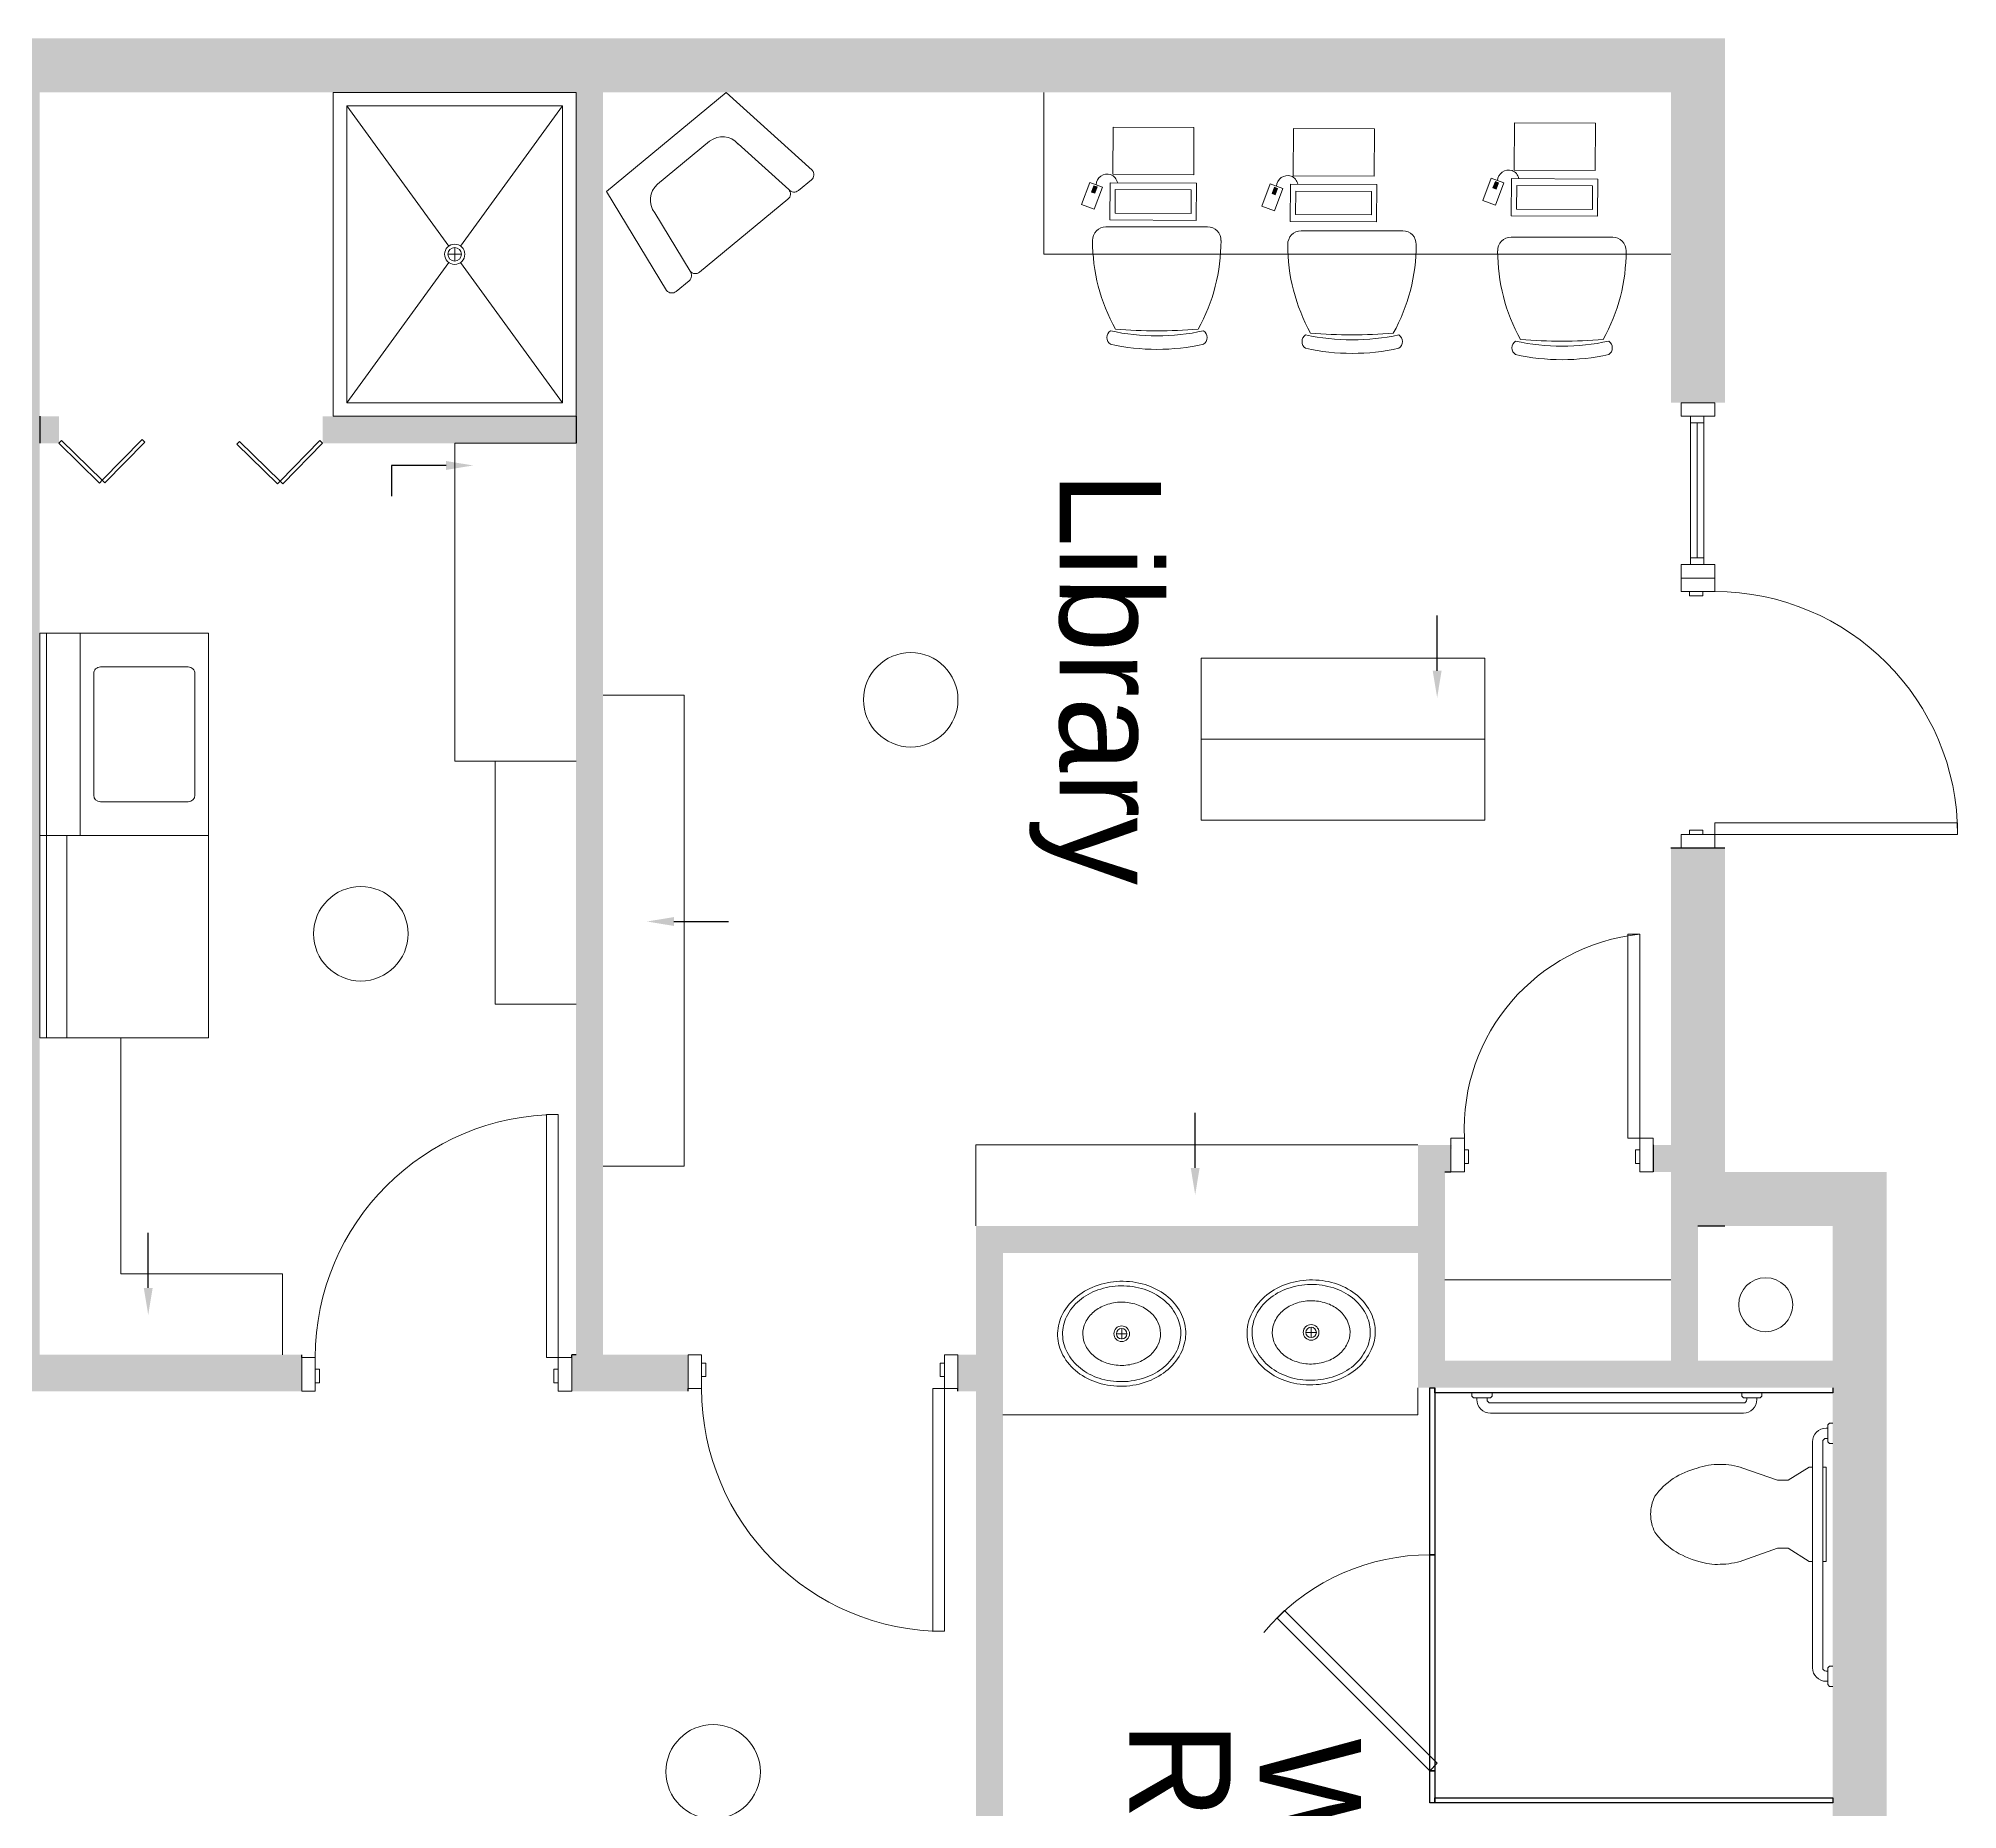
# Model space of a CAD drawing. Header units: inches. Extents: x 537 to 4774, y -1781 to 1418.
# Drawn here: x 3422 to 4133, y 761 to 1418 of the extents above; entities that cross this region are included whole.
import ezdxf
from ezdxf import colors
from ezdxf.entities.mleader import LeaderData, LeaderLine
from ezdxf.math import Vec2, Vec3

# ---------------------------------------------------------------- set-up
doc = ezdxf.new("R2010")
doc.units = ezdxf.units.IN
doc.header["$MEASUREMENT"] = 0
doc.layers.add('01-Text 1 150 int', color=250, linetype='Continuous')
doc.layers.add('DOOR WINDOW 1 150', color=7, linetype='Continuous', lineweight=13, true_color=0x666666)
doc.layers.add('FURNITURE K 1 150', color=7, linetype='Continuous', lineweight=13, true_color=0x93979a)
doc.layers.add('WALL 1 150', color=7, linetype='Continuous', lineweight=25)
doc.styles.add('ATTR', font='romans.shx', dxfattribs={"width": 0.8, "height": 1.44008})
doc.styles.add('SS Projects_150_notes_interior', font='bahnschrift.ttf', dxfattribs={"height": 0.375})
doc.styles.get("Standard").update_dxf_attribs({"font": 'arial.ttf'})

# ---------------------------------------------------------------- blocks, each defined once
blk = doc.blocks.new('SMALL_OVAL_SINK_PV')
for p, q in [((-0.78, 0), (0.78, 0)), ((0, 0.78), (0, -0.78))]:
    blk.add_line(p, q)
at = {"linetype": 'Continuous'}
for points in [[(-9.5, 0.31, 0.117634), (-8.9, -2.61, 0.104469), (-6.89, -5.28, 0.090016), (-3.95, -7.04, 0.08192), (-0.25, -7.77, 0.08192), (3.48, -7.28, 0.090016), (6.54, -5.71, 0.104469), (8.71, -3.18, 0.117634), (9.5, -0.31, 0.117634), (8.9, 2.61, 0.104469), (6.89, 5.28, 0.090016), (3.95, 7.04, 0.08192), (0.25, 7.77, 0.08192), (-3.48, 7.28, 0.090016), (-6.54, 5.71, 0.104469), (-8.71, 3.18, 0.117634)], [(-8.76, 0.12, 0.118622), (-8.16, -2.53, 0.104678), (-6.27, -4.94, 0.089562), (-3.52, -6.49, 0.081185), (-0.1, -7.1, 0.081185), (3.34, -6.59, 0.089562), (6.12, -5.11, 0.104678), (8.09, -2.75, 0.118622), (8.76, -0.12, 0.118622), (8.16, 2.53, 0.104678), (6.27, 4.94, 0.089562), (3.52, 6.49, 0.081185), (0.1, 7.1, 0.081185), (-3.34, 6.59, 0.089562), (-6.12, 5.11, 0.104678), (-8.09, 2.75, 0.118622)], [(-5.76, 0.06, 0.118283), (-5.36, -1.68, 0.104607), (-4.11, -3.27, 0.089718), (-2.3, -4.29, 0.081436), (-0.05, -4.69, 0.081436), (2.21, -4.34, 0.089718), (4.04, -3.36, 0.104607), (5.32, -1.8, 0.118283), (5.76, -0.06, 0.118283), (5.36, 1.68, 0.104607), (4.11, 3.27, 0.089718), (2.3, 4.29, 0.081436), (0.05, 4.69, 0.081436), (-2.21, 4.34, 0.089718), (-4.04, 3.36, 0.104607), (-5.32, 1.8, 0.118283)]]:
    blk.add_lwpolyline(points, format="xyb", close=True, dxfattribs=at)
for radius in [1.16, 0.776]:
    blk.add_circle((0, 0), radius)
at = {"style": 'ATTR', "width": 0.8, "flags": 9}
blk.add_attdef('ESTCODE', (0, 0), '', height=0.000038, dxfattribs=at)
blk = doc.blocks.new('CLOTHES_DRYER_PV')
for p, q in [((30, -1), (0, -1)), ((0, -4), (30, -4))]:
    blk.add_line(p, q)
blk.add_lwpolyline([(0, -25), (0, 0), (30, 0), (30, -25)], close=True)
at = {"style": 'ATTR', "width": 0.8, "flags": 9}
blk.add_attdef('ESTCODE', (0, 0), '', height=0.006, dxfattribs=at)
blk = doc.blocks.new('CLOTHES_WASHER_PV')
for p, q in [((30, 0), (0, 0)), ((0, -5), (30, -5))]:
    blk.add_line(p, q)
blk.add_lwpolyline([(0, -24), (0, 1), (30, 1), (30, -24)], close=True)
for points in [[(5, -21), (5, -8)], [(6, -7), (24, -7)], [(25, -8), (25, -21)], [(24, -22), (6, -22)]]:
    blk.add_lwpolyline(points)
for centre, start, end in [((6, -8), 90, 180), ((24, -8), 0, 90), ((6, -21), 180, 270), ((24, -21), 270, 0)]:
    blk.add_arc(centre, 1, start, end)
at = {"style": 'ATTR', "width": 0.8, "flags": 9}
blk.add_attdef('ESTCODE', (0, 0), '', height=0.0000006, dxfattribs=at)
blk = doc.blocks.new('PRODUCTION_CHAIR')
blk.add_line((-7.54, -7.68), (7.54, -7.68))
for centre, radius, start, end in [((-6.19, 8.73), 1.21, 124.2916, 235.7084), ((0.03, -21.69), 32.17, 77.6021, 102.3979), ((6.26, 8.73), 1.21, 304.2902, 55.7098), ((17.36, -5.59), 26.88, 150.9069, 180.1216), ((0.03, -23.69), 32.17, 77.6021, 102.3979), ((0.03, -68.1), 75.83, 85.394, 94.6547), ((-17.36, -5.59), 26.88, 359.8781, 29.106), ((-7.56, -5.72), 1.95, 177.8136, 270.748), ((7.56, -5.72), 1.95, 269.252, 2.1868)]:
    blk.add_arc(centre, radius, start, end)
at = {"style": 'ATTR', "width": 0.8, "flags": 9}
blk.add_attdef('ESTCODE', (0, 0), '', height=0.00414, dxfattribs=at)
blk = doc.blocks.new('MACINTOSH_PLAN_VIEW')
for points in [[(0, -7), (0, 0), (12, 0), (12, -7)], [(-0.39968, -13.76897), (-0.39968, -8.26775), (12.39968, -8.26775), (12.39968, -13.76897)], [(14.72808, -12.20428), (13.53101, -8.91535), (15.41039, -8.23131), (16.60746, -11.52024)], [(0.375, -12.76836), (0.375, -9.26836), (11.625, -9.26836), (11.625, -12.76836)], [(14.6633, -9.83345), (14.32128, -8.89376), (14.79113, -8.72275), (15.13315, -9.66244)]]:
    blk.add_lwpolyline(points, close=True)
for centre, radius, start, end in [((12.85605, -8.51645), 1.55604, 110.0578, 170.803), ((12.79623, -8.66333), 1.67689, 3.076713, 106.414)]:
    blk.add_arc(centre, radius, start, end)
for points in [[(14.6633, -9.83345), (14.79113, -8.72275), (14.32128, -8.89376)], [(14.6633, -9.83345), (15.13315, -9.66244), (14.79113, -8.72275)]]:
    blk.add_solid(points)
at = {"style": 'ATTR', "width": 0.8, "flags": 9}
blk.add_attdef('ESTCODE', (0, 0), '', height=0.0034, dxfattribs=at)
blk = doc.blocks.new('36X48_SINGLE_SHOWER_STALL_')
for p, q in [((2, -2), (22.7973, -17.1253)), ((25.202, -17.1259), (46, -2)), ((24, -19), (24, -17)), ((2, -34), (22.8012, -18.8719)), ((23, -18), (25, -18)), ((25.2243, -18.8904), (46, -34))]:
    blk.add_line(p, q)
for points in [[(0, -36), (0, 0), (48, 0), (48, -36)], [(2, -34), (2, -2), (46, -2), (46, -34)]]:
    blk.add_lwpolyline(points, close=True)
for radius in [1.5, 1]:
    blk.add_circle((24, -18), radius)
at = {"style": 'ATTR', "width": 0.8, "flags": 9}
blk.add_attdef('ESTCODE', (0, 0), '', height=0.00000096, dxfattribs=at)
blk = doc.blocks.new('CONFERENCE_CHAIR')
for p, q in [((-11.5, 0), (-14, -17)), ((-11.5, 0), (11.5, 0)), ((11.5, 0), (14, -17)), ((-5, -4), (5, -4)), ((-9.5, -17), (-8.02878, -6.99577)), ((9.5, -17), (8.0288, -6.99577)), ((-13, -18), (-10.5, -18)), ((-8.5, -18), (8.5, -18)), ((13, -18), (10.5, -18))]:
    blk.add_line(p, q)
for centre, radius, start, end in [((-5, -7), 3, 90, 180), ((5, -7), 3, 0, 90), ((-13, -17), 1, 180, 270), ((-10.5, -17), 1, 270, 0), ((-8.5, -17), 1, 180, 270), ((8.5, -17), 1, 270, 0), ((10.5, -17), 1, 180, 270), ((13, -17), 1, 270, 0)]:
    blk.add_arc(centre, radius, start, end)
at = {"style": 'ATTR', "width": 0.8, "flags": 9}
blk.add_attdef('ESTCODE', (0, 0), '', height=0.0056, dxfattribs=at)

msp = doc.modelspace()

# ---------------------------------------------------------------- hatches: boundary and pattern name
at = {"layer": 'WALL 1 150'}
h = msp.add_hatch(color=0, dxfattribs=at)
h.paths.add_polyline_path([(3717.73, -312.3), (3717.73, -302.3), (3996.6, -302.3), (3996.6, -312.3)])
h.paths.add_polyline_path([(4026.6, -302.3), (4026.6, -312.3), (3996.6, -312.3), (3996.6, -302.3)])
h.paths.add_polyline_path([(3630.94, 929.96), (3662.44, 929.96), (3662.44, 917.46), (3662.44, 916.43), (3619.29, 916.43), (3619.29, 928.93), (3619.29, 929.96), (3620.94, 929.96), (3620.94, 1397.7), (3630.94, 1397.7)])
h.paths.add_polyline_path([(3374.67, 916.43), (3370.66, 913.47), (3364.19, 922.21), (3374.67, 929.96), (3514.1, 929.96), (3514.1, 916.43)])
h.paths.add_polyline_path([(3422.17, 929.96), (3412.17, 929.96), (3412.17, 959.96), (3412.17, 1397.7), (3422.17, 1397.7)])
h.paths.add_polyline_path([(3244.1, 820), (3319.56, 738.57), (3319.56, 325.37), (3309.56, 325.37), (3309.56, 379.95), (3309.56, 735.43), (3236.02, 814.03), (3213.9, 797.7), (3209.16, 807.7), (3283.85, 862.66), (3290.22, 854.05)])
h.paths.add_polyline_path([(2986.6, 1397.7), (2986.6, 1057.7), (2970.35, 1057.7), (2966.6, 1057.7), (2966.6, 1417.7), (3262.22, 1417.7), (3262.22, 1397.7)])
h.paths.add_polyline_path([(3514.1, 1417.7), (3514.1, 1397.7), (3316.6, 1397.7), (3316.6, 1417.7)])
h.paths.add_polyline_path([(3316.6, 1355.82), (3262.22, 1355.82), (3262.22, 1397.7), (3272.22, 1397.7), (3272.22, 1365.82), (3306.6, 1365.82), (3306.6, 1397.7), (3316.6, 1397.7)])
h.paths.add_polyline_path([(3272.22, 1397.7), (3262.22, 1397.7), (3262.22, 1417.7), (3272.22, 1417.7)])
h.paths.add_polyline_path([(3306.6, 1417.7), (3306.6, 1397.7), (3272.22, 1397.7), (3272.22, 1417.7)])
h.paths.add_polyline_path([(3306.6, 1417.7), (3316.6, 1417.7), (3316.6, 1397.7), (3306.6, 1397.7)])
h.paths.add_polyline_path([(2966.6, 637.7), (2986.6, 637.7), (2986.6, 370.2), (2966.6, 370.2)])
h.paths.add_polyline_path([(2986.6, 180.2), (2966.6, 180.2), (2966.6, 270.2), (2986.6, 270.2)])
h.paths.add_polyline_path([(2986.6, 27.7), (3262.22, 27.7), (3262.22, 7.7), (2966.6, 7.7), (2966.6, 97.7), (2986.6, 97.7)])
h.paths.add_polyline_path([(3296.6, 7.7), (3272.22, 7.7), (3272.22, 27.7), (3316.6, 27.7), (3316.6, -402.3), (2986.6, -402.3), (2986.6, -442.3), (2986.6, -536.99), (2966.6, -536.99), (2966.6, -462.3), (2966.6, -442.3), (2966.6, -382.3), (3062.97, -382.3), (3062.97, -382.3), (3199.85, -382.3), (3199.85, -382.3), (3296.6, -382.3)])
h.paths.add_polyline_path([(3306.6, 55.98), (3272.22, 55.98), (3272.22, 7.7), (3262.22, 7.7), (3262.22, 65.98), (3316.6, 65.98), (3316.6, 27.7), (3306.6, 27.7)])
h.paths.add_polyline_path([(3439.56, 242.68), (3429.56, 242.68), (3429.56, 634.76), (3439.56, 634.76), (3439.56, 568.69), (3439.5, 538.7), (3439.56, 538.69)])
h.paths.add_polyline_path([(3156.32, -494.13), (3156.32, -422.78), (3137.04, -422.78), (3137.04, -494.13)], flags=25)
h = msp.add_hatch(color=0, dxfattribs=at)
h.paths.add_polyline_path([(4046.6, -184.54), (4046.6, -194.8), (4026.6, -194.8), (4026.6, -184.54)])
h.paths.add_polyline_path([(4046.6, -90.9), (4046.6, -102.04), (4026.6, -102.04), (4026.6, -90.9)])
h.paths.add_polyline_path([(4086.6, 27.54), (4086.6, 67.7), (4106.6, 67.7), (4106.6, 7.54), (4046.6, 7.54), (4046.6, -8.4), (4026.6, -8.4), (4026.6, 27.54), (4036.6, 27.54)])
h.paths.add_polyline_path([(4106.6, 77.7), (4106.6, 67.7), (4036.6, 67.7), (4036.6, 27.54), (4026.6, 27.54), (4026.6, 67.7), (4026.6, 77.7)])
h.paths.add_polyline_path([(4106.6, 157.54), (4106.6, 77.7), (4086.6, 77.7), (4086.6, 157.54)])
h.paths.add_polyline_path([(4106.6, 682.7), (4106.6, 322.54), (4106.6, 232.54), (4086.6, 232.54), (4086.6, 322.54), (4086.6, 682.7)])
h.paths.add_polyline_path([(4106.6, 917.7), (4106.6, 847.7), (4106.6, 758.85), (4086.6, 758.85), (4086.6, 847.7), (4086.6, 917.7)])
h.paths.add_polyline_path([(4106.6, 927.7), (4106.6, 917.7), (4026.6, 917.7), (4026.6, 977.7), (4036.6, 977.7), (4036.6, 927.7)])
h.paths.add_polyline_path([(4106.6, 997.7), (4106.6, 977.7), (4106.6, 927.7), (4086.6, 927.7), (4086.6, 977.7), (4046.6, 977.7), (4036.6, 977.7), (4026.6, 977.7), (4026.6, 1117.7), (4046.6, 1117.7), (4046.6, 997.7)])
h.paths.add_polyline_path([(4046.6, 1417.7), (4046.6, 1282.7), (4026.6, 1282.7), (4026.6, 1417.7)])
h.paths.add_polyline_path([(4026.6, 1417.7), (4026.6, 1397.7), (3514.1, 1397.7), (3514.1, 1417.7)])
h.paths.add_polyline_path([(3829.9, 77.7), (4026.6, 77.7), (4026.6, 67.7), (3728.42, 67.7), (3728.42, 77.7)])
h.paths.add_polyline_path([(3800.49, 282.04), (3800.49, 77.7), (3790.49, 77.7), (3790.49, 272.04), (3766.31, 272.04), (3766.31, 282.04)])
h.paths.add_polyline_path([(3932.85, 977.7), (3932.85, 1007.7), (3945.45, 1007.7, 0.033392), (3945.09, 997.7), (3942.85, 997.7), (3942.85, 927.7), (4026.6, 927.7), (4026.6, 917.7), (3939.1, 917.7), (3937.22, 917.7), (3932.85, 917.7), (3932.85, 967.7), (3779.1, 967.7), (3779.1, 611.58), (3767.84, 611.58), (3767.84, 621.41), (3769.19, 621.41), (3769.11, 916.43), (3762.44, 916.43), (3762.44, 917.46), (3762.44, 929.96), (3769.11, 929.96), (3769.1, 977.7)])
h.paths.add_polyline_path([(3937.22, 449.65), (3937.22, 447.82), (3939.1, 447.82), (4086.6, 447.82), (4086.6, 439.65), (3939.1, 439.65), (3937.22, 439.65), (3676.01, 439.65), (3676.01, 449.65)])
h.paths.add_polyline_path([(3676.01, 490.13), (3676.01, 400.43), (3661.01, 400.43), (3661.01, 282.04), (3666.31, 282.04), (3666.31, 272.04), (3661.01, 272.04), (3661.01, 233.6), (3651.01, 233.6), (3651.01, 310.11), (3651.06, 340.11), (3651.01, 340.11), (3651.01, 410.43), (3666.01, 410.43), (3666.01, 480.13), (3651.01, 480.13), (3651.01, 588.88), (3651.06, 618.88), (3651.01, 618.88), (3651.01, 672.01), (3661.01, 672.01), (3661.01, 621.41), (3667.84, 621.41), (3667.84, 611.58), (3661.01, 611.58), (3661.01, 490.13)])
h.paths.add_polyline_path([(3628.42, 77.7), (3628.42, 65.2), (3628.42, -22.3), (3618.42, -22.3), (3618.42, 67.7), (3514.1, 67.7), (3514.1, 77.7)])
h.paths.add_polyline_path([(3717.73, -122.3), (3717.73, -302.3), (3717.73, -312.3), (3696.6, -312.3), (3696.6, -362.3), (3642.5, -362.3), (3642.5, -312.3), (3514.1, -312.3), (3514.1, -302.3), (3652.5, -302.3), (3652.5, -352.3), (3686.6, -352.3), (3686.6, -302.3), (3710.23, -302.3), (3710.23, -122.3)])
h.paths.add_polyline_path([(3514.1, -302.3), (3514.1, -312.3), (3504.55, -312.3), (3504.55, -362.3), (3426.6, -362.3), (3426.6, -312.3), (3426.6, 77.7), (3514.1, 77.7), (3514.1, 67.7), (3478.58, 67.7), (3449.83, 67.7), (3436.6, 67.7), (3436.6, -352.3), (3494.55, -352.3), (3494.55, -302.3)])
h.paths.add_polyline_path([(4086.6, 917.7), (4086.6, 917.67), (4086.6, 917.67), (4086.6, 917.7)], flags=9)
h.paths.add_polyline_path([(4009.1, 77.7), (4009.12, 77.7), (4009.12, 77.69), (4009.1, 77.69)], flags=9)
h = msp.add_hatch(color=256, dxfattribs=at)
h.paths.add_polyline_path([(3620.94, 1277.7), (3620.94, 1267.7), (3527, 1267.7), (3527, 1277.7)])
h.paths.add_polyline_path([(3429.27, 1277.7), (3429.27, 1267.7), (3422.17, 1267.7), (3422.17, 1277.7)])
for points in [[(4026.6, 1007.7), (4026.6, 997.7), (4020.06, 997.7), (4020.06, 1007.7)], [(3519.29, 929.96), (3519.29, 928.93), (3519.29, 916.43), (3514.1, 916.43), (3514.1, 929.96)]]:
    msp.add_hatch(color=256, dxfattribs=at).paths.add_polyline_path(points)

# ---------------------------------------------------------------- linework, layer by layer
at = {"layer": '01-Text 1 150 int'}
msp.add_line((3552.56, 1259.45), (3552.56, 1248.02), dxfattribs=at)
at = {"layer": 'DOOR WINDOW 1 150'}
for p, q in [((4030.35, 1277.7), (4030.35, 1282.7)), ((4030.35, 1282.7), (4042.85, 1282.7)), ((4042.85, 1282.7), (4042.85, 1277.7)), ((4042.85, 1277.7), (4030.35, 1277.7)), ((4033.83, 1222.7, -50), (4033.83, 1277.7, -50)), ((4033.83, 1277.7, -50), (4038.83, 1277.7, -50)), ((4038.83, 1275.24, -100), (4033.83, 1275.24, -100)), ((4036.33, 1225.2, -50), (4036.33, 1275.24, -100)), ((4038.83, 1277.7, -50), (4038.83, 1222.7, -50)), ((4038.83, 1225.2, -50), (4033.83, 1225.2, -50)), ((4030.35, 1222.7, -50), (4030.35, 1217.7, -50)), ((4042.85, 1222.7, -50), (4030.35, 1222.7, -50)), ((4030.35, 1217.7, -50), (4042.85, 1217.7, -50)), ((4038.83, 1222.7, -50), (4033.83, 1222.7, -50)), ((4042.85, 1217.7, -50), (4042.85, 1222.7, -50)), ((4010.68, 1085.74), (4015.06, 1085.77)), ((4010.68, 1010.2), (4010.68, 1085.74)), ((4015.06, 1085.77), (4015.06, 1010.2)), ((3945.09, 997.7), (3945.09, 1010.2)), ((3945.09, 1010.2), (3950.09, 1010.2)), ((3950.09, 1010.2), (3950.09, 997.7)), ((4015.06, 1010.2), (4010.68, 1010.2)), ((4020.06, 1010.2), (4015.06, 1010.2)), ((4015.06, 1010.2), (4015.06, 997.7)), ((4020.06, 997.7), (4020.06, 1010.2)), ((3951.66, 1005.82), (3950.09, 1005.82)), ((3950.09, 1005.82), (3950.09, 1000.82)), ((3951.66, 1000.82), (3951.66, 1005.82)), ((4013.49, 1000.82), (4013.49, 1005.82)), ((4013.49, 1005.82), (4015.06, 1005.82)), ((4015.06, 1005.82), (4015.06, 1000.82)), ((3950.09, 997.7), (3945.09, 997.7)), ((3950.09, 1000.82), (3951.66, 1000.82)), ((4015.06, 1000.82), (4013.49, 1000.82)), ((4015.06, 997.7), (4020.06, 997.7)), ((3920.85, 854.13), (3916.84, 853.18)), ((3924.9, 854.87), (3920.85, 854.13)), ((3928.99, 855.4), (3924.9, 854.87)), ((3933.1, 855.72), (3928.99, 855.4)), ((3937.22, 855.82), (3933.1, 855.72)), ((3901.44, 847.37), (3897.8, 845.43)), ((3905.17, 849.12), (3901.44, 847.37)), ((3908.99, 850.67), (3905.17, 849.12)), ((3912.88, 852.03), (3908.99, 850.67)), ((3916.84, 853.18), (3912.88, 852.03)), ((3890.85, 841.01), (3887.55, 838.53)), ((3894.26, 843.31), (3890.85, 841.01)), ((3897.8, 845.43), (3894.26, 843.31)), ((3881.36, 833.09), (3878.49, 830.13)), ((3880.65, 832.39), (3883.48, 835.22)), ((3937.22, 775.82), (3880.65, 832.39)), ((3884.38, 835.89), (3881.36, 833.09)), ((3940.05, 778.65), (3883.48, 835.22)), ((3887.55, 838.53), (3884.38, 835.89)), ((3878.49, 830.13), (3875.77, 827.04))]:
    msp.add_line(p, q, dxfattribs=at)
for points in [[(3430.25, 1268.7), (3429.27, 1267.7), (3444.34, 1252.94), (3445.33, 1253.95)], [(3460.08, 1269.02), (3461.09, 1268.04), (3446.33, 1252.96), (3445.33, 1253.95)], [(3496.17, 1268.36), (3495.18, 1267.36), (3510.26, 1252.6), (3511.24, 1253.61)], [(3526, 1268.68), (3527, 1267.7), (3512.25, 1252.62), (3511.24, 1253.61)]]:
    msp.add_lwpolyline(points, close=True, dxfattribs=at)
at = {"layer": 'DOOR WINDOW 1 150', "linetype": 'Continuous'}
for points in [[(4030.35, 1212.7), (4030.35, 1217.7), (4042.85, 1217.7), (4042.85, 1212.7)], [(4033.47, 1212.7), (4033.47, 1211.13), (4038.47, 1211.13), (4038.47, 1212.7)], [(4033.47, 1122.7), (4033.47, 1124.26), (4038.47, 1124.26), (4038.47, 1122.7)], [(4042.85, 1122.7), (4042.85, 1127.07), (4132.85, 1127.07), (4132.85, 1122.7)], [(4030.35, 1122.7), (4030.35, 1117.7), (4042.85, 1117.7), (4042.85, 1122.7)], [(3614.29, 928.93), (3609.91, 928.93), (3609.91, 1018.93), (3614.29, 1018.93)], [(3524.29, 916.43), (3519.29, 916.43), (3519.29, 928.93), (3524.29, 928.93)], [(3524.29, 919.56), (3525.85, 919.56), (3525.85, 924.56), (3524.29, 924.56)], [(3614.29, 919.56), (3612.72, 919.56), (3612.72, 924.56), (3614.29, 924.56)], [(3614.29, 916.43), (3619.29, 916.43), (3619.29, 928.93), (3614.29, 928.93)], [(3667.44, 929.96), (3662.44, 929.96), (3662.44, 917.46), (3667.44, 917.46)], [(3667.44, 926.83), (3669, 926.83), (3669, 921.83), (3667.44, 921.83)], [(3757.44, 926.83), (3755.87, 926.83), (3755.87, 921.83), (3757.44, 921.83)], [(3757.44, 929.96), (3762.44, 929.96), (3762.44, 917.46), (3757.44, 917.46)], [(3757.44, 917.46), (3753.06, 917.46), (3753.06, 827.46), (3757.44, 827.46)]]:
    msp.add_lwpolyline(points, close=True, dxfattribs=at)
at = {"layer": 'DOOR WINDOW 1 150', "linetype": 'Continuous', "extrusion": (0, 0, -1)}
for centre, start, end in [((-4042.85, 1122.7), 90, 180), ((-3614.29, 928.93), 0, 90), ((-3757.44, 917.46), 270, 0)]:
    msp.add_arc(centre, 90, start, end, dxfattribs=at)
at = {"layer": 'DOOR WINDOW 1 150', "extrusion": (0, 0, -1)}
msp.add_arc((-4022.63, 1013.55), 72.61, 357.3505, 84.01681, dxfattribs=at)
at = {"layer": 'FURNITURE K 1 150'}
for p, q in [((3794.19, 1337.7), (3794.19, 1397.7)), ((4026.6, 1337.7), (3794.19, 1337.7)), ((3575.94, 1149.86), (3575.94, 1267.7)), ((3575.94, 1267.7), (3620.94, 1267.7)), ((3620.94, 1267.7), (3590.94, 1267.7)), ((3957.6, 1188.06), (3852.6, 1188.06)), ((3852.6, 1128.06), (3852.6, 1188.06)), ((3957.6, 1128.06), (3957.6, 1188.06)), ((3660.94, 1174.37), (3630.94, 1174.37)), ((3660.94, 999.81), (3660.94, 1174.37)), ((3957.6, 1158.06), (3852.6, 1158.06)), ((3575.94, 1149.86), (3620.94, 1149.86)), ((3620.94, 1149.86), (3590.94, 1149.86)), ((3590.94, 1149.86), (3590.94, 1059.86)), ((3852.6, 1128.06), (3957.6, 1128.06)), ((3590.94, 1059.86), (3620.94, 1059.86)), ((3452.17, 959.96), (3452.17, 1047.32)), ((3769.1, 977.7), (3769.1, 1007.7)), ((3769.1, 1007.7), (3932.85, 1007.7)), ((3630.94, 999.81), (3660.94, 999.81)), ((3452.17, 959.96), (3512.17, 959.96)), ((3512.17, 959.96), (3512.17, 929.96)), ((4026.6, 957.7), (3942.85, 957.7)), ((3932.85, 907.7), (3932.85, 917.7)), ((3952.85, 914.57), (3952.85, 915.82)), ((3953.47, 913.95), (3952.85, 914.57)), ((3959.72, 913.95), (3953.47, 913.95)), ((3954.72, 913.32), (3954.72, 913.95)), ((3958.47, 913.95), (3958.47, 913.32)), ((3959.72, 913.95), (3960.35, 914.57)), ((3959.72, 912.07), (4053.47, 912.07)), ((3960.35, 915.82), (3960.35, 914.57)), ((4052.85, 914.57), (4052.85, 915.82)), ((4053.47, 913.95), (4052.85, 914.57)), ((4059.72, 913.95), (4053.47, 913.95)), ((4054.72, 913.32), (4054.72, 913.95)), ((4058.47, 913.95), (4058.47, 913.32)), ((4059.72, 913.95), (4060.35, 914.57)), ((4060.35, 915.82), (4060.35, 914.57)), ((3779.1, 907.7), (3932.85, 907.7)), ((4053.47, 908.32), (3959.72, 908.32)), ((4084.72, 903.95), (4085.35, 904.57)), ((4084.72, 897.7), (4084.72, 903.95)), ((4085.35, 904.57), (4086.6, 904.57)), ((4079.1, 813.95), (4079.1, 897.7)), ((4082.85, 897.7), (4082.85, 813.95)), ((4084.1, 902.7), (4084.72, 902.7)), ((4084.72, 898.95), (4084.1, 898.95)), ((4084.72, 897.7), (4085.35, 897.07)), ((4086.6, 897.07), (4085.35, 897.07)), ((4084.1, 812.7), (4084.72, 812.7)), ((4084.72, 813.95), (4085.35, 814.57)), ((4084.72, 807.7), (4084.72, 813.95)), ((4085.35, 814.57), (4086.6, 814.57)), ((4084.72, 808.95), (4084.1, 808.95)), ((4084.72, 807.7), (4085.35, 807.07)), ((4086.6, 807.07), (4085.35, 807.07))]:
    msp.add_line(p, q, dxfattribs=at)
msp.add_lwpolyline([(4079.1, 888.32), (4077.85, 888.32), (4070.12, 883.43), (4066.13, 883.43), (4053.3, 887.93, 0.08237), (4044.81, 889.33, 0.08237), (4036.32, 887.93, 0.073528), (4027.46, 884.1, 0.084425), (4020.68, 877.49, 0.117036), (4019.1, 870.82, 0.117036), (4020.68, 864.16, 0.084425), (4027.46, 857.55, 0.074791), (4036.99, 853.34, 0.09898), (4044.81, 852.31, 0.08237), (4053.3, 853.72), (4066.13, 858.22), (4070.12, 858.22), (4077.85, 853.32), (4079.1, 853.32)], format="xyb", dxfattribs=at)
msp.add_lwpolyline([(4082.85, 853.32), (4084.1, 853.32), (4084.1, 888.32), (4082.85, 888.32)], dxfattribs=at)
for centre, radius in [((3744.94, 1172.62), 17.5), ((3541.16, 1085.92), 17.5), ((4061.75, 948.48), 10), ((3671.7, 775.41), 17.5)]:
    msp.add_circle(centre, radius, dxfattribs=at)
for centre, radius, start, end in [((3959.72, 913.32), 5, 180, 270), ((3959.72, 913.32), 1.25, 180, 270), ((4053.47, 913.32), 5, 270, 0), ((4053.47, 913.32), 1.25, 270, 0), ((4084.1, 897.7), 5, 90, 180), ((4084.1, 897.7), 1.25, 90, 180), ((4084.1, 813.95), 5, 180, 270), ((4084.1, 813.95), 1.25, 180, 270)]:
    msp.add_arc(centre, radius, start, end, dxfattribs=at)
at = {"layer": 'WALL 1 150'}
for p, q in [((3422.17, 1277.7), (3422.17, 1267.7)), ((3620.94, 1277.7), (3620.94, 1267.7)), ((4046.6, 1117.7), (4026.6, 1117.7)), ((4020.06, 1007.7), (4020.06, 997.7)), ((3942.85, 997.7), (3945.09, 997.7)), ((4036.6, 977.7), (4046.6, 977.7)), ((3519.29, 928.93), (3519.29, 929.96)), ((3620.94, 929.96), (3619.29, 929.96)), ((3619.29, 928.93), (3619.29, 929.96)), ((3662.44, 916.43), (3662.44, 917.46)), ((3762.44, 916.43), (3762.44, 917.46)), ((3937.22, 855.82), (3937.22, 917.7)), ((3937.22, 917.7), (3939.1, 917.7)), ((3939.1, 917.7), (3939.1, 855.82)), ((3939.1, 915.82), (3939.1, 917.7)), ((4086.6, 917.7), (4086.6, 915.82)), ((4086.6, 915.82), (3939.1, 915.82)), ((3937.22, 775.82), (3937.22, 855.82)), ((3939.1, 855.82), (3937.22, 855.82)), ((3937.22, 855.82), (3939.1, 855.82)), ((3939.1, 855.82), (3939.1, 775.82)), ((3937.22, 775.82), (3940.05, 778.65)), ((3937.22, 763.95), (3937.22, 775.82)), ((3939.1, 775.82), (3937.22, 775.82)), ((3937.22, 775.82), (3939.1, 775.82)), ((3939.1, 775.82), (3939.1, 763.95)), ((3939.1, 763.95), (3937.22, 763.95)), ((3939.1, 765.82), (4086.6, 765.82)), ((3939.1, 763.95), (3939.1, 765.82)), ((4086.6, 763.95), (3939.1, 763.95)), ((4086.6, 765.82), (4086.6, 763.95))]:
    msp.add_line(p, q, dxfattribs=at)

# ---------------------------------------------------------------- block references
at = {"layer": 'FURNITURE K 1 150', "yscale": 2.5, "zscale": 2.5}
for name, p, xscale, rotation in [('CONFERENCE_CHAIR', (3654.41, 1379.32), -2.5, 39.54220728533503), ('36X48_SINGLE_SHOWER_STALL_', (3620.94, 1277.7), -2.5, 270), ('MACINTOSH_PLAN_VIEW', (3849.88, 1384.7), -2.5, 359.7313296469562), ('MACINTOSH_PLAN_VIEW', (3916.74, 1384.18), -2.5, 359.7313296469562), ('MACINTOSH_PLAN_VIEW', (3998.63, 1386.25), -2.5, 359.7313296469562), ('PRODUCTION_CHAIR', (3836.1, 1328.67), -2.5, 180), ('PRODUCTION_CHAIR', (3908.43, 1327.18), -2.5, 180), ('PRODUCTION_CHAIR', (3986.21, 1324.84), -2.5, 180), ('CLOTHES_WASHER_PV', (3424.67, 1122.32), 2.5, 89.99999999999999), ('CLOTHES_DRYER_PV', (3422.17, 1047.32), 2.5, 89.99999999999999), ('SMALL_OVAL_SINK_PV', (3823.09, 937.72), -2.5, 180), ('SMALL_OVAL_SINK_PV', (3893.3, 938.23), -2.5, 180)]:
    msp.add_blockref(name, p, dxfattribs=dict(at, xscale=xscale, rotation=rotation))

# ---------------------------------------------------------------- texts
at = {"layer": '01-Text 1 150 int', "style": 'SS Projects_150_notes_interior'}
for s, p in [('Library', (3800.12, 1257.25)), ('Restroom', (3825.99, 794.06)), ("Women's", (3874.28, 787.82))]:
    msp.add_text(s, height=37.5, rotation=270, dxfattribs=at).set_placement(p)
at = {"layer": 'DOOR WINDOW 1 150', "style": 'ATTR', "width": 0.8, "flags": 9}
for p, height in [((3429.27, 1267.7), 6.363956249998558e-11), ((3495.18, 1267.36), 6.363956249999205e-11)]:
    msp.add_attdef('ESTCODE', p, '', height=height, rotation=180.61006, dxfattribs=at)
at = {"layer": 'WALL 1 150', "style": 'ATTR', "text_generation_flag": 4, "width": 0.8, "flags": 9}
msp.add_attdef('ESTCODE', (4086.6, 917.7), '', height=0.00497, rotation=90, dxfattribs=at)

# ---------------------------------------------------------------- leaders
at = {"layer": '01-Text 1 150 int'}
ml = msp.add_multileader_mtext('Standard', dxfattribs=at)
ml.set_content('', color=256)
ml.set_leader_properties(color=256)
ml.build(insert=Vec2(0, 0))
ml.multileader.update_dxf_attribs({"text_right_attachment_type": 6, "dogleg_length": 0.36, "arrow_head_size": 10})
ctx = ml.context
ctx.base_point, ctx.char_height, ctx.arrow_head_size, ctx.landing_gap_size, ctx.plane_origin, ctx.plane_x_axis, ctx.plane_y_axis = Vec3(3552.56, 1259.45), 0.45, 10, 0.225, Vec3(3582.77, 1259.45), Vec3(-1, 0), Vec3(0, -1)
ctx.right_attachment = 6
notes = []
notes.append((ctx, [(0, (1, 1, 0), (3553.46, 1259.45), (-1, 0), 0.9, [(0, [(3582.77, 1259.45)], 0, [])])]))
ctx.mtext.insert, ctx.mtext.text_direction, ctx.mtext.rotation, ctx.mtext.flow_direction = Vec3(3552.33, 1259.23), Vec3(-1, 0), 3.141593, 5
ml = msp.add_multileader_mtext('Standard', dxfattribs=at)
ml.set_content('', color=256)
ml.set_leader_properties(color=256)
ml.build(insert=Vec2(0, 0))
ml.multileader.update_dxf_attribs({"text_right_attachment_type": 6, "dogleg_length": 0.36, "arrow_head_size": 10})
ctx = ml.context
ctx.base_point, ctx.char_height, ctx.arrow_head_size, ctx.landing_gap_size, ctx.plane_origin, ctx.plane_x_axis, ctx.plane_y_axis = Vec3(3940.22, 1204.05), 0.45, 10, 0.225, Vec3(3939.99, 1173.39), Vec3(0, -1), Vec3(1, 0)
ctx.right_attachment, ctx.text_align_type = 6, 2
notes.append((ctx, [(0, (1, 1, 0), (3939.99, 1202.7), (0, 1), 0.9, [(0, [(3939.99, 1173.39)], 0, [])])]))
ctx.mtext.insert, ctx.mtext.text_direction, ctx.mtext.rotation, ctx.mtext.alignment, ctx.mtext.flow_direction = Vec3(3940.44, 1203.82), Vec3(0, -1), 4.712389, 3, 5
ml = msp.add_multileader_mtext('Standard', dxfattribs=at)
ml.set_content('', color=256)
ml.set_leader_properties(color=256)
ml.build(insert=Vec2(0, 0))
ml.multileader.update_dxf_attribs({"text_right_attachment_type": 6, "dogleg_length": 0.36, "arrow_head_size": 10})
ctx = ml.context
ctx.base_point, ctx.char_height, ctx.arrow_head_size, ctx.landing_gap_size, ctx.plane_origin = Vec3(3677.4, 1090.47), 0.45, 10, 0.225, Vec3(3647.19, 1090.47)
ctx.right_attachment = 6
notes.append((ctx, [(0, (1, 1, 0), (3676.5, 1090.47), (1, 0), 0.9, [(0, [(3647.19, 1090.47)], 0, [])])]))
ctx.mtext.insert, ctx.mtext.flow_direction = Vec3(3677.63, 1090.69), 5
ml = msp.add_multileader_mtext('Standard', dxfattribs=at)
ml.set_content('', color=256)
ml.set_leader_properties(color=256)
ml.build(insert=Vec2(0, 0))
ml.multileader.update_dxf_attribs({"text_right_attachment_type": 6, "dogleg_length": 0.36, "arrow_head_size": 10})
ctx = ml.context
ctx.base_point, ctx.char_height, ctx.arrow_head_size, ctx.landing_gap_size, ctx.plane_origin, ctx.plane_x_axis, ctx.plane_y_axis = Vec3(3850.56, 1019.83), 0.45, 10, 0.225, Vec3(3850.33, 989.18), Vec3(0, -1), Vec3(1, 0)
ctx.right_attachment, ctx.text_align_type = 6, 2
notes.append((ctx, [(0, (1, 1, 0), (3850.33, 1018.48), (0, 1), 0.9, [(0, [(3850.33, 989.18)], 0, [])])]))
ctx.mtext.insert, ctx.mtext.text_direction, ctx.mtext.rotation, ctx.mtext.alignment, ctx.mtext.flow_direction = Vec3(3850.78, 1019.61), Vec3(0, -1), 4.712389, 3, 5
ml = msp.add_multileader_mtext('Standard', dxfattribs=at)
ml.set_content('', color=256)
ml.set_leader_properties(color=256)
ml.build(insert=Vec2(0, 0))
ml.multileader.update_dxf_attribs({"text_right_attachment_type": 6, "dogleg_length": 0.36, "arrow_head_size": 10})
ctx = ml.context
ctx.base_point, ctx.char_height, ctx.arrow_head_size, ctx.landing_gap_size, ctx.plane_origin, ctx.plane_x_axis, ctx.plane_y_axis = Vec3(3462.61, 975.37), 0.45, 10, 0.225, Vec3(3462.38, 944.71), Vec3(0, -1), Vec3(1, 0)
ctx.right_attachment, ctx.text_align_type = 6, 2
notes.append((ctx, [(0, (1, 1, 0), (3462.38, 974.02), (0, 1), 0.9, [(0, [(3462.38, 944.71)], 0, [])])]))
ctx.mtext.insert, ctx.mtext.text_direction, ctx.mtext.rotation, ctx.mtext.alignment, ctx.mtext.flow_direction = Vec3(3462.83, 975.14), Vec3(0, -1), 4.712389, 3, 5
for ctx, leaders in notes:
    for number, flags, end, landing, length, lines in leaders:
        leader = LeaderData()
        leader.index, (leader.has_last_leader_line, leader.has_dogleg_vector, leader.attachment_direction) = number, flags
        leader.last_leader_point, leader.dogleg_vector, leader.dogleg_length = Vec3(end), Vec3(landing), length
        for number, points, colour, breaks in lines:
            line = LeaderLine()
            line.index, line.vertices, line.color, line.breaks = number, Vec3.list(points), colors.encode_raw_color(colour), breaks
            leader.lines.append(line)
        ctx.leaders.append(leader)

doc.saveas('drawing.dxf')
